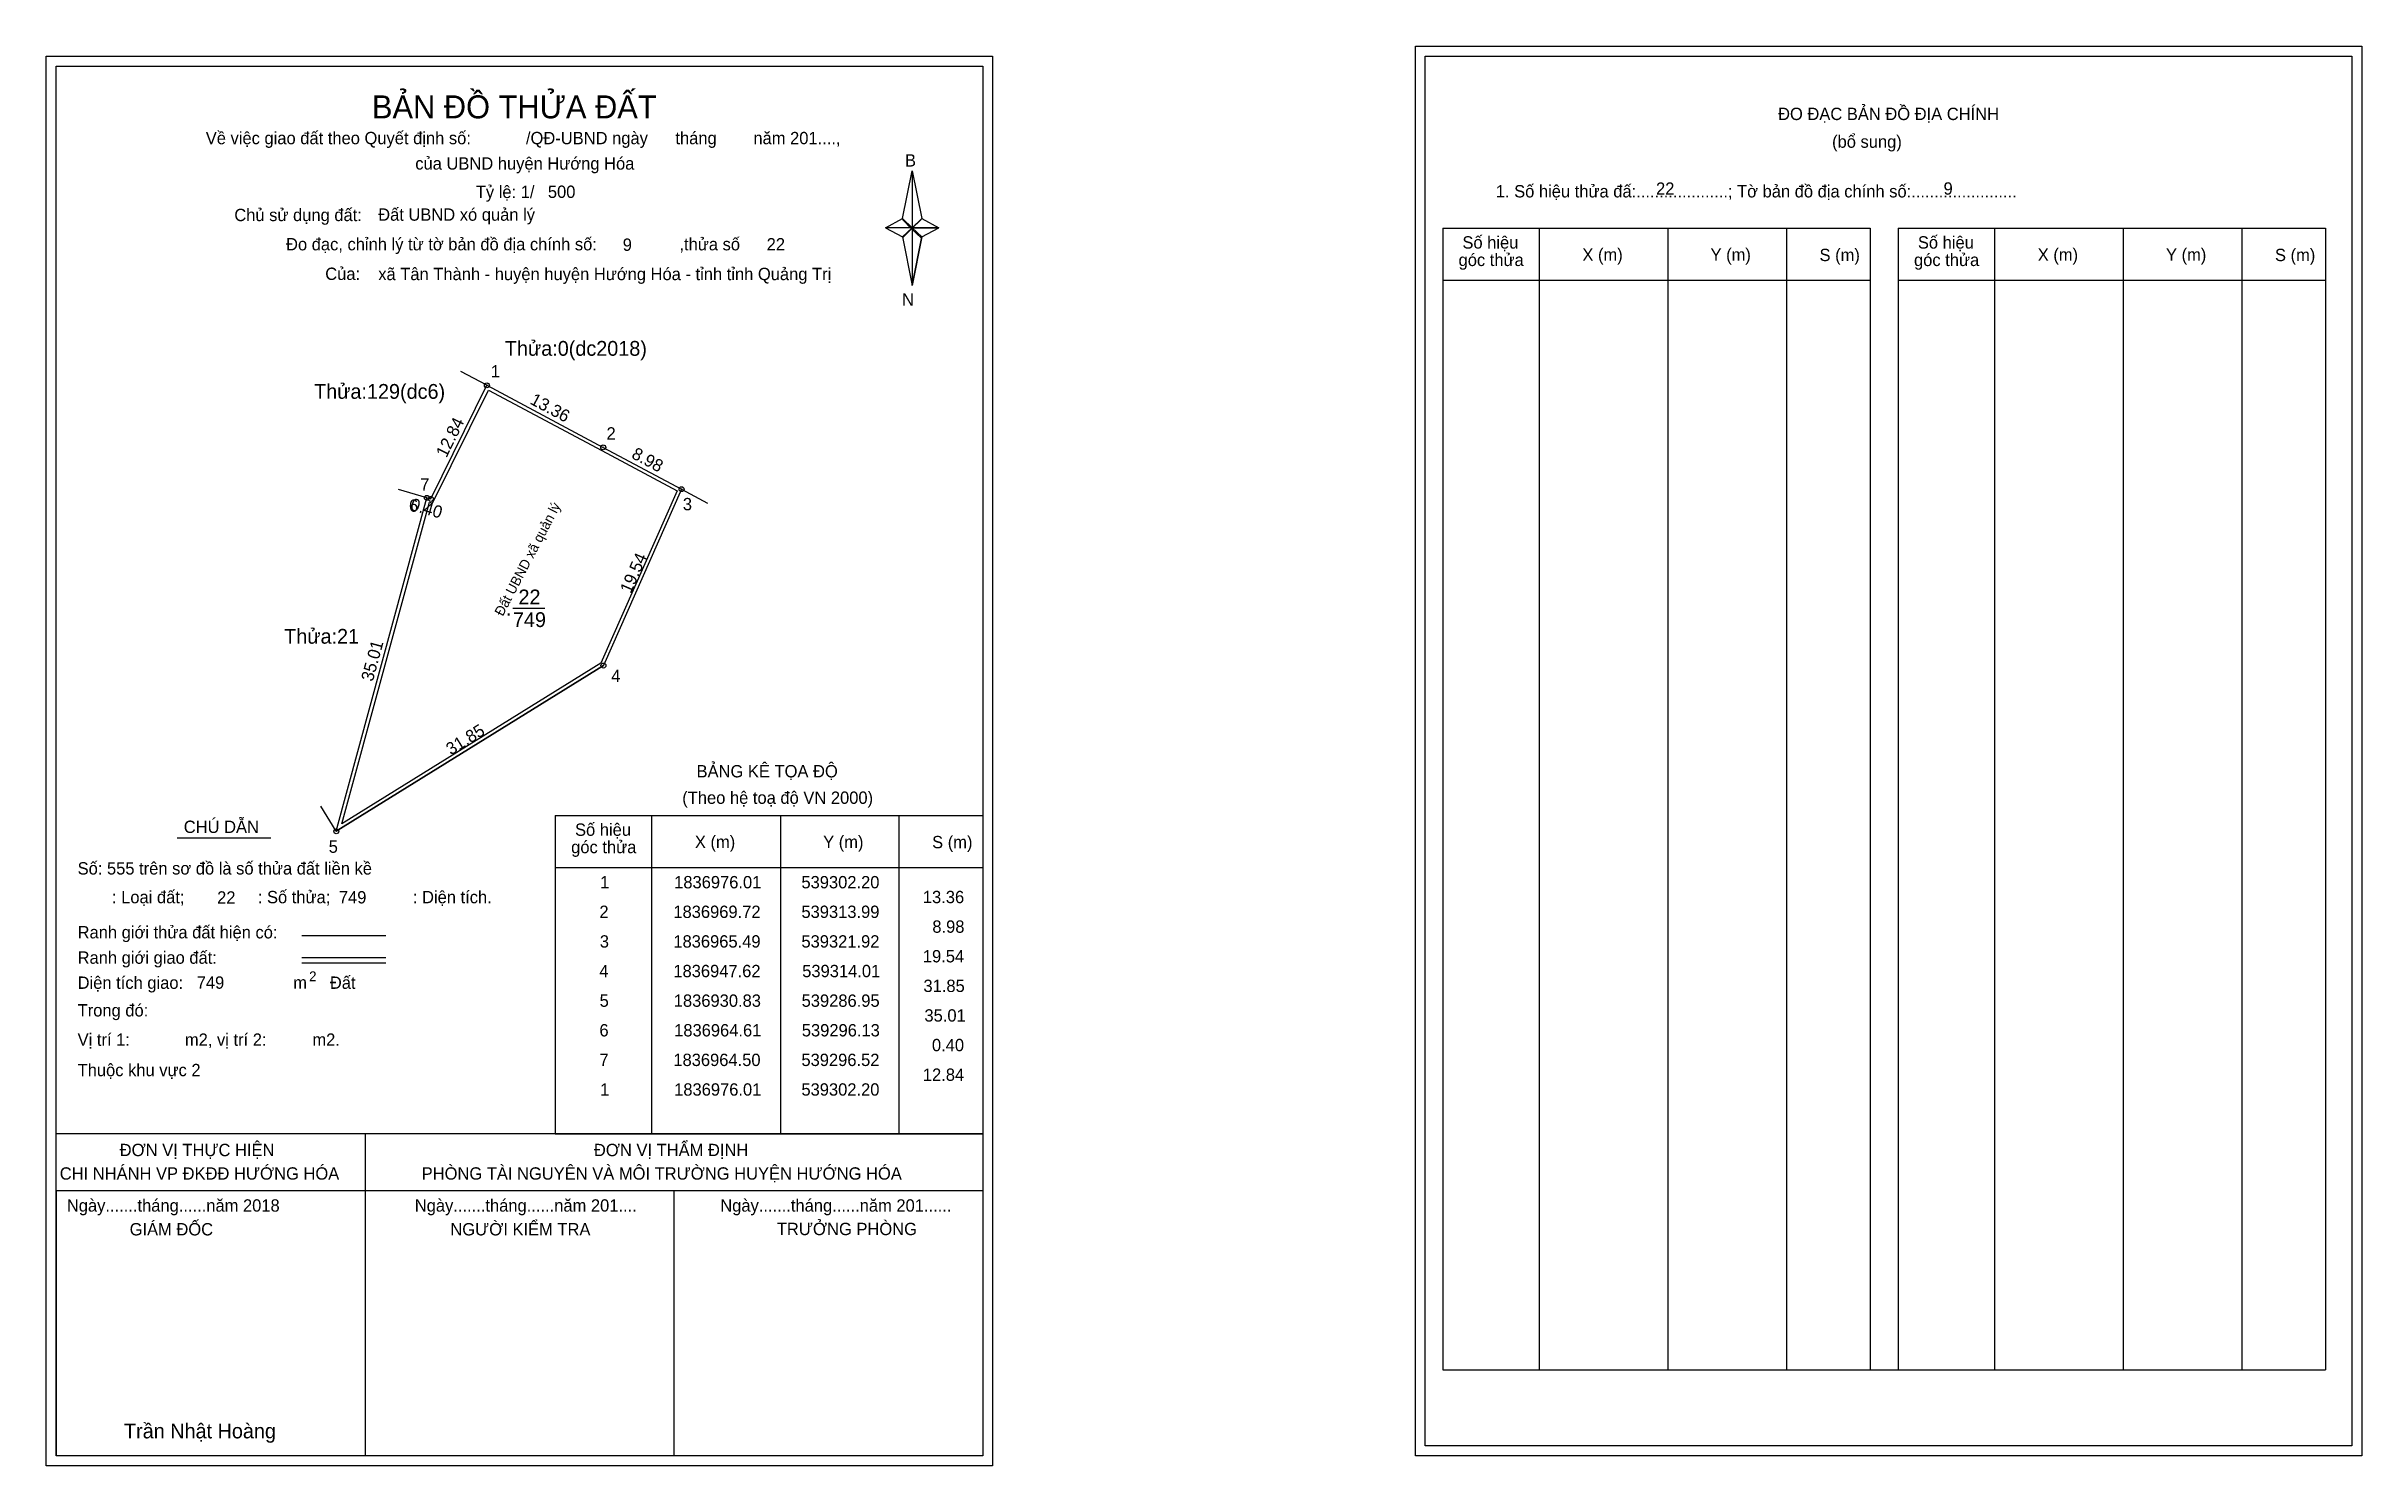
# Model space of a CAD drawing. Extents: x 539258 to 539492, y 1836867 to 1837010.
import ezdxf

# ---------------------------------------------------------------- set-up
doc = ezdxf.new("R2010")
doc.units = 0
for name, color, linetype in [('Level 1', 7, 'Continuous'), ('Level 10', 7, 'Continuous'), ('Level 11', 7, 'Continuous'), ('Level 13', 7, 'Continuous'), ('Level 27', 7, 'Continuous'), ('Level 28', 7, 'Continuous'), ('Level 3', 7, 'Continuous'), ('Level 36', 7, 'Continuous'), ('Level 49', 7, 'Continuous'), ('Level 5', 7, 'Continuous'), ('Level 53', 7, 'Continuous'), ('Level 55', 7, 'Continuous'), ('Level 6', 7, 'Continuous'), ('Level 63', 7, 'Continuous'), ('Level 9', 7, 'Continuous')]:
    doc.layers.add(name, color=color, linetype=linetype)

msp = doc.modelspace()

# ---------------------------------------------------------------- linework, layer by layer
at = {"layer": 'Level 1'}
for p, q in [((539258.58, 1837008.35), (539258.58, 1837008.35)), ((539397.24, 1837009.35), (539397.24, 1837009.35)), ((539344.29, 1836992.91), (539345.27, 1836997.73)), ((539345.27, 1836997.73), (539345.27, 1836991.97)), ((539345.27, 1836997.73), (539346.26, 1836992.91)), ((539342.57, 1836991.97), (539344.29, 1836992.91)), ((539344.29, 1836992.91), (539345.27, 1836991.97)), ((539345.2, 1836991.86), (539344.29, 1836992.8)), ((539345.27, 1836991.97), (539344.29, 1836991.05)), ((539345.2, 1836991.86), (539344.29, 1836990.94)), ((539344.29, 1836990.94), (539345.2, 1836991.86)), ((539346.18, 1836992.8), (539345.2, 1836991.86)), ((539345.2, 1836991.86), (539346.18, 1836992.8)), ((539346.18, 1836990.94), (539345.2, 1836991.86)), ((539346.26, 1836992.91), (539345.27, 1836991.97)), ((539345.27, 1836991.97), (539345.27, 1836986.12)), ((539345.27, 1836991.97), (539347.98, 1836991.97)), ((539345.27, 1836991.97), (539346.26, 1836991.05)), ((539346.26, 1836991.05), (539347.98, 1836991.97)), ((539399.01, 1836991.92), (539442.31, 1836991.92)), ((539408.8, 1836876.29), (539408.8, 1836991.92)), ((539421.84, 1836876.29), (539421.84, 1836991.92)), ((539433.82, 1836991.92), (539433.82, 1836876.29)), ((539442.31, 1836991.92), (539442.31, 1836876.29)), ((539445.14, 1836991.92), (539488.44, 1836991.92)), ((539454.93, 1836876.29), (539454.93, 1836991.92)), ((539467.97, 1836876.29), (539467.97, 1836991.92)), ((539479.95, 1836991.92), (539479.95, 1836876.29)), ((539488.44, 1836991.92), (539488.44, 1836876.29)), ((539344.29, 1836991.05), (539345.27, 1836986.12)), ((539346.26, 1836991.05), (539345.27, 1836986.12)), ((539399.01, 1836986.66), (539442.31, 1836986.66)), ((539445.14, 1836986.66), (539488.44, 1836986.66)), ((539309.13, 1836932.44), (539352.43, 1836932.44)), ((539318.92, 1836900.17), (539318.92, 1836932.44)), ((539331.96, 1836900.17), (539331.96, 1836932.44)), ((539343.94, 1836932.44), (539343.94, 1836900.17)), ((539309.13, 1836927.17), (539352.43, 1836927.17)), ((539283.47, 1836920.28), (539291.98, 1836920.28)), ((539283.47, 1836918.06), (539291.98, 1836918.06)), ((539283.47, 1836917.51), (539291.98, 1836917.51)), ((539311.99, 1836900.17), (539258.58, 1836900.17)), ((539352.43, 1836900.17), (539300.01, 1836900.17)), ((539309.13, 1836900.17), (539352.43, 1836900.17)), ((539352.43, 1836894.4), (539258.58, 1836894.4)), ((539258.58, 1836867.56), (539258.58, 1836894.4)), ((539399.01, 1836876.29), (539488.44, 1836876.29)), ((539352.43, 1836867.56), (539352.43, 1836867.56)), ((539491.09, 1836868.56), (539491.09, 1836868.56))]:
    msp.add_line(p, q, dxfattribs=at)
for points in [[(539344.29, 1836992.91), (539345.27, 1836997.73), (539345.27, 1836991.97)], [(539342.57, 1836991.97), (539344.29, 1836991.05), (539345.27, 1836991.97)], [(539345.27, 1836991.97), (539346.26, 1836992.91), (539347.98, 1836991.97)], [(539345.27, 1836991.97), (539345.27, 1836986.12), (539346.26, 1836991.05)]]:
    msp.add_lwpolyline(points, close=True, dxfattribs=at)
at = {"layer": 'Level 10'}
msp.add_line((539286.95, 1836930.83), (539314.01, 1836947.62), dxfattribs=at)
for points in [[(539296.52, 1836964.5), (539302.2, 1836976.01), (539313.99, 1836969.72), (539321.92, 1836965.49), (539314.01, 1836947.62), (539286.95, 1836930.83), (539296.13, 1836964.61)], [(539296.7, 1836964.08), (539302.35, 1836975.53), (539313.83, 1836969.41), (539321.46, 1836965.33), (539313.74, 1836947.86), (539287.52, 1836931.59), (539296.38, 1836964.18)]]:
    msp.add_lwpolyline(points, close=True, dxfattribs=at)
at = {"layer": 'Level 11'}
for centre in [(539302.2, 1836976.01), (539313.99, 1836969.72), (539296.13, 1836964.61), (539296.52, 1836964.5), (539296.52, 1836964.5), (539321.92, 1836965.49), (539314.01, 1836947.62), (539286.95, 1836930.83)]:
    msp.add_circle(centre, 0.25, dxfattribs=at)
at = {"layer": 'Level 27'}
for p, q in [((539302.2, 1836976.01), (539299.55, 1836977.42)), ((539296.13, 1836964.61), (539293.25, 1836965.45)), ((539321.92, 1836965.49), (539324.56, 1836964.08)), ((539286.95, 1836930.83), (539285.37, 1836933.38))]:
    msp.add_line(p, q, dxfattribs=at)
at = {"layer": 'Level 3'}
for p, q in [((539399.01, 1836991.92), (539399.01, 1836876.29)), ((539445.14, 1836991.92), (539445.14, 1836876.29)), ((539309.13, 1836932.44), (539309.13, 1836900.17))]:
    msp.add_line(p, q, dxfattribs=at)
at = {"layer": 'Level 5'}
for p, q in [((539270.84, 1836930.16), (539280.31, 1836930.16)), ((539289.86, 1836900.17), (539289.86, 1836867.56)), ((539258.58, 1836894.4), (539258.58, 1836867.56)), ((539258.58, 1836894.4), (539258.58, 1836867.56)), ((539321.14, 1836894.4), (539321.14, 1836867.56))]:
    msp.add_line(p, q, dxfattribs=at)
at = {"layer": 'Level 63'}
for points in [[(539257.58, 1837009.35), (539353.43, 1837009.35), (539353.43, 1836866.56), (539257.58, 1836866.56)], [(539258.58, 1837008.35), (539352.43, 1837008.35), (539352.43, 1836867.56), (539258.58, 1836867.56)], [(539396.24, 1837010.35), (539492.09, 1837010.35), (539492.09, 1836867.56), (539396.24, 1836867.56)], [(539397.24, 1837009.35), (539491.09, 1837009.35), (539491.09, 1836868.56), (539397.24, 1836868.56)]]:
    msp.add_lwpolyline(points, close=True, dxfattribs=at)
at = {"layer": 'Level 9'}
msp.add_line((539304.84, 1836953.42), (539308.07, 1836953.42), dxfattribs=at)

# ---------------------------------------------------------------- texts
at = {"layer": 'Level 1'}
for s, height, p in [('BẢN ĐỒ THỬA ĐẤT', 2.3328, (539290.56, 1837003.05)), ('ĐO ĐẠC BẢN ĐỒ ĐỊA CHÍNH', 1.25, (539432.98, 1837002.88)), ('Về việc giao đất theo Quyết định số:            /QĐ-UBND ngày      tháng        năm 201....,      ', 1.25, (539273.73, 1837000.43)), ('(bổ sung)', 1.25, (539438.45, 1837000.07)), ('của UBND huyện Hướng Hóa', 1.25, (539294.95, 1836997.86)), ('B', 1.25, (539344.55, 1836998.17)), ('1. Số hiệu thửa đấ:....................; Tờ bản đồ địa chính số:.......................', 1.25, (539404.39, 1836995.04)), ('Chủ sử dụng đất:', 1.25, (539276.62, 1836992.64)), ('Đo đạc, chỉnh lý từ tờ bản đồ địa chính số:                  ,thửa số                 ', 1.25, (539281.86, 1836989.68)), ('góc thửa', 1.25, (539400.62, 1836988.09)), ('Số hiệu', 1.25, (539401.01, 1836989.86)), ('X (m)', 1.25, (539413.16, 1836988.62)), ('Y (m)', 1.25, (539426.14, 1836988.62)), ('S (m)', 1.25, (539437.18, 1836988.59)), ('góc thửa', 1.25, (539446.75, 1836988.09)), ('Số hiệu', 1.25, (539447.14, 1836989.86)), ('X (m)', 1.25, (539459.28, 1836988.62)), ('Y (m)', 1.25, (539472.27, 1836988.62)), ('S (m)', 1.25, (539483.31, 1836988.59)), ('Của:', 1.25, (539285.83, 1836986.68)), ('N', 1.25, (539344.25, 1836984.08)), ('BẢNG KÊ TỌA ĐỘ', 1.25, (539323.44, 1836936.29)), ('(Theo hệ toạ độ VN 2000)', 1.25, (539321.99, 1836933.61)), ('CHÚ DẪN', 1.25, (539271.5, 1836930.66)), ('Số hiệu', 1.25, (539311.13, 1836930.37)), ('góc thửa', 1.25, (539310.74, 1836928.61)), ('X (m)', 1.25, (539323.27, 1836929.13)), ('Y (m)', 1.25, (539336.26, 1836929.13)), ('S (m)', 1.25, (539347.3, 1836929.11)), ('Số: 555 trên sơ đồ là số thửa đất liền kề', 1.25, (539260.75, 1836926.45)), (': Loại đất;                : Số thửa;                  : Diện tích.', 1.25, (539264.23, 1836923.54)), ('Ranh giới thửa đất hiện có:', 1.25, (539260.75, 1836919.98)), ('Ranh giới giao đất:', 1.25, (539260.75, 1836917.41)), ('Diện tích giao:                                Đất ', 1.25, (539260.75, 1836914.87)), ('m', 1.25, (539282.59, 1836914.88)), ('2', 1, (539284.2, 1836915.64)), ('Trong đó: ', 1.25, (539260.75, 1836912.07)), ('Vị trí 1:            m2, vị trí 2:          m2.', 1.25, (539260.75, 1836909.1)), ('Thuộc khu vực 2', 1.25, (539260.75, 1836906.02)), ('ĐƠN VỊ THỰC HIỆN', 1.25, (539265.01, 1836897.92)), ('ĐƠN VỊ THẨM ĐỊNH', 1.25, (539313.04, 1836897.92)), ('CHI NHÁNH VP ĐKĐĐ HƯỚNG HÓA', 1.25, (539258.94, 1836895.54)), ('PHÒNG TÀI NGUYÊN VÀ MÔI TRƯỜNG HUYỆN HƯỚNG HÓA', 1.25, (539295.6, 1836895.54)), ('Ngày.......tháng......năm 2018', 1.25, (539259.66, 1836892.3)), ('Ngày.......tháng......năm 201....', 1.25, (539294.9, 1836892.3)), ('Ngày.......tháng......năm 201......', 1.25, (539325.84, 1836892.3)), ('GIÁM ĐỐC', 1.25, (539266.02, 1836889.89)), ('NGƯỜI KIỂM TRA', 1.25, (539298.5, 1836889.89)), ('TRƯỞNG PHÒNG', 1.25, (539331.57, 1836889.92)), ('Trần Nhật Hoàng', 1.5, (539265.45, 1836869.33))]:
    msp.add_text(s, height=height, dxfattribs=at).set_placement(p)
at = {"layer": 'Level 11'}
msp.add_text('Tỷ lệ: 1/', height=1.25, dxfattribs=at).set_placement((539301.08, 1836994.98))
at = {"layer": 'Level 13'}
for s, p in [('22', (539305.4, 1836953.82)), ('.', (539304.14, 1836952.67)), ('749', (539304.84, 1836951.52))]:
    msp.add_text(s, height=1.5, dxfattribs=at).set_placement(p)
at = {"layer": 'Level 28'}
msp.add_text('Đất UBND xã quản lý', height=1, rotation=62.3488, dxfattribs=at).set_placement((539303.81, 1836952.55))
at = {"layer": 'Level 36'}
for s, p in [('Thửa:0(dc2018)', (539304.02, 1836979)), ('Thửa:129(dc6)', (539284.7, 1836974.64)), ('Thửa:21', (539281.67, 1836949.83))]:
    msp.add_text(s, height=1.5, dxfattribs=at).set_placement(p)
at = {"layer": 'Level 49'}
for s, rotation, p in [('13.36', 331.9199, (539306.48, 1836974.18)), ('12.84', 63.7344, (539298.1, 1836968.6)), ('8.98', 331.9088, (539316.76, 1836968.69)), ('0.40', 343.8109, (539294.35, 1836963.41)), ('19.54', 66.1554, (539316.77, 1836954.84)), ('35.01', 74.7875, (539290.64, 1836945.93)), ('31.85', 31.8068, (539298.56, 1836938.5))]:
    msp.add_text(s, height=1.25, rotation=rotation, dxfattribs=at).set_placement(p)
at = {"layer": 'Level 53'}
for s, p in [('1', (539313.68, 1836925.05)), ('1836976.01', (539321.17, 1836925.05)), ('539302.20', (539334.06, 1836925.05)), ('13.36', (539346.36, 1836923.55)), ('2', (539313.6, 1836922.05)), ('1836969.72', (539321.09, 1836922.05)), ('539313.99', (539334.06, 1836922.05)), ('8.98', (539347.32, 1836920.55)), ('3', (539313.64, 1836919.05)), ('1836965.49', (539321.09, 1836919.05)), ('539321.92', (539334.06, 1836919.05)), ('4', (539313.59, 1836916.05)), ('1836947.62', (539321.09, 1836916.05)), ('539314.01', (539334.14, 1836916.05)), ('19.54', (539346.36, 1836917.55)), ('31.85', (539346.42, 1836914.55)), ('5', (539313.62, 1836913.05)), ('1836930.83', (539321.13, 1836913.05)), ('539286.95', (539334.08, 1836913.05)), ('35.01', (539346.52, 1836911.55)), ('6', (539313.6, 1836910.05)), ('1836964.61', (539321.17, 1836910.05)), ('539296.13', (539334.1, 1836910.05)), ('0.40', (539347.28, 1836908.55)), ('7', (539313.6, 1836907.05)), ('1836964.50', (539321.09, 1836907.05)), ('539296.52', (539334.06, 1836907.05)), ('1', (539313.68, 1836904.05)), ('1836976.01', (539321.17, 1836904.05)), ('539302.20', (539334.06, 1836904.05)), ('12.84', (539346.36, 1836905.55))]:
    msp.add_text(s, height=1.25, dxfattribs=at).set_placement(p)
at = {"layer": 'Level 55'}
for s, height, p in [('129', 0.055, (539302.14, 1836975.96)), ('1', 0.2, (539302.14, 1836976.01)), ('0', 0.055, (539302.18, 1836975.96)), ('0', 0.055, (539302.18, 1836975.96)), ('2', 0.2, (539313.92, 1836969.72)), ('0', 0.055, (539313.97, 1836969.67)), ('0', 0.055, (539313.97, 1836969.67)), ('6', 0.2, (539296.07, 1836964.61)), ('129', 0.055, (539296.07, 1836964.56)), ('21', 0.055, (539296.1, 1836964.56)), ('21', 0.055, (539296.1, 1836964.56)), ('7', 0.2, (539296.45, 1836964.5)), ('129', 0.055, (539296.46, 1836964.45)), ('3', 0.2, (539321.85, 1836965.49)), ('0', 0.055, (539321.9, 1836965.44)), ('0', 0.055, (539321.9, 1836965.44)), ('4', 0.2, (539313.95, 1836947.62)), ('5', 0.2, (539286.88, 1836930.83)), ('21', 0.055, (539286.91, 1836930.77)), ('21', 0.055, (539286.91, 1836930.77))]:
    msp.add_text(s, height=height, dxfattribs=at).set_placement(p)
at = {"layer": 'Level 6'}
for s, p in [('22', (539420.62, 1836995.31)), ('9', (539449.74, 1836995.32)), ('Đất UBND xó quản lý', (539291.19, 1836992.68)), ('500', (539308.38, 1836994.99)), ('9', (539315.96, 1836989.63)), ('22', (539330.54, 1836989.67)), ('xã Tân Thành - huyện huyện Hướng Hóa - tỉnh tỉnh Quảng Trị', (539291.2, 1836986.66)), ('22', (539274.88, 1836923.5)), ('749', (539287.21, 1836923.52)), ('749', (539272.81, 1836914.88))]:
    msp.add_text(s, height=1.25, dxfattribs=at).set_placement(p)
at = {"layer": 'Level 9'}
for s, p in [('1', (539302.6, 1836976.8)), ('2', (539314.32, 1836970.51)), ('7', (539295.45, 1836965.34)), ('6', (539294.31, 1836963.2)), ('3', (539322.05, 1836963.35)), ('4', (539314.79, 1836945.94)), ('5', (539286.18, 1836928.65))]:
    msp.add_text(s, height=1.25, dxfattribs=at).set_placement(p)

doc.saveas('drawing.dxf')
